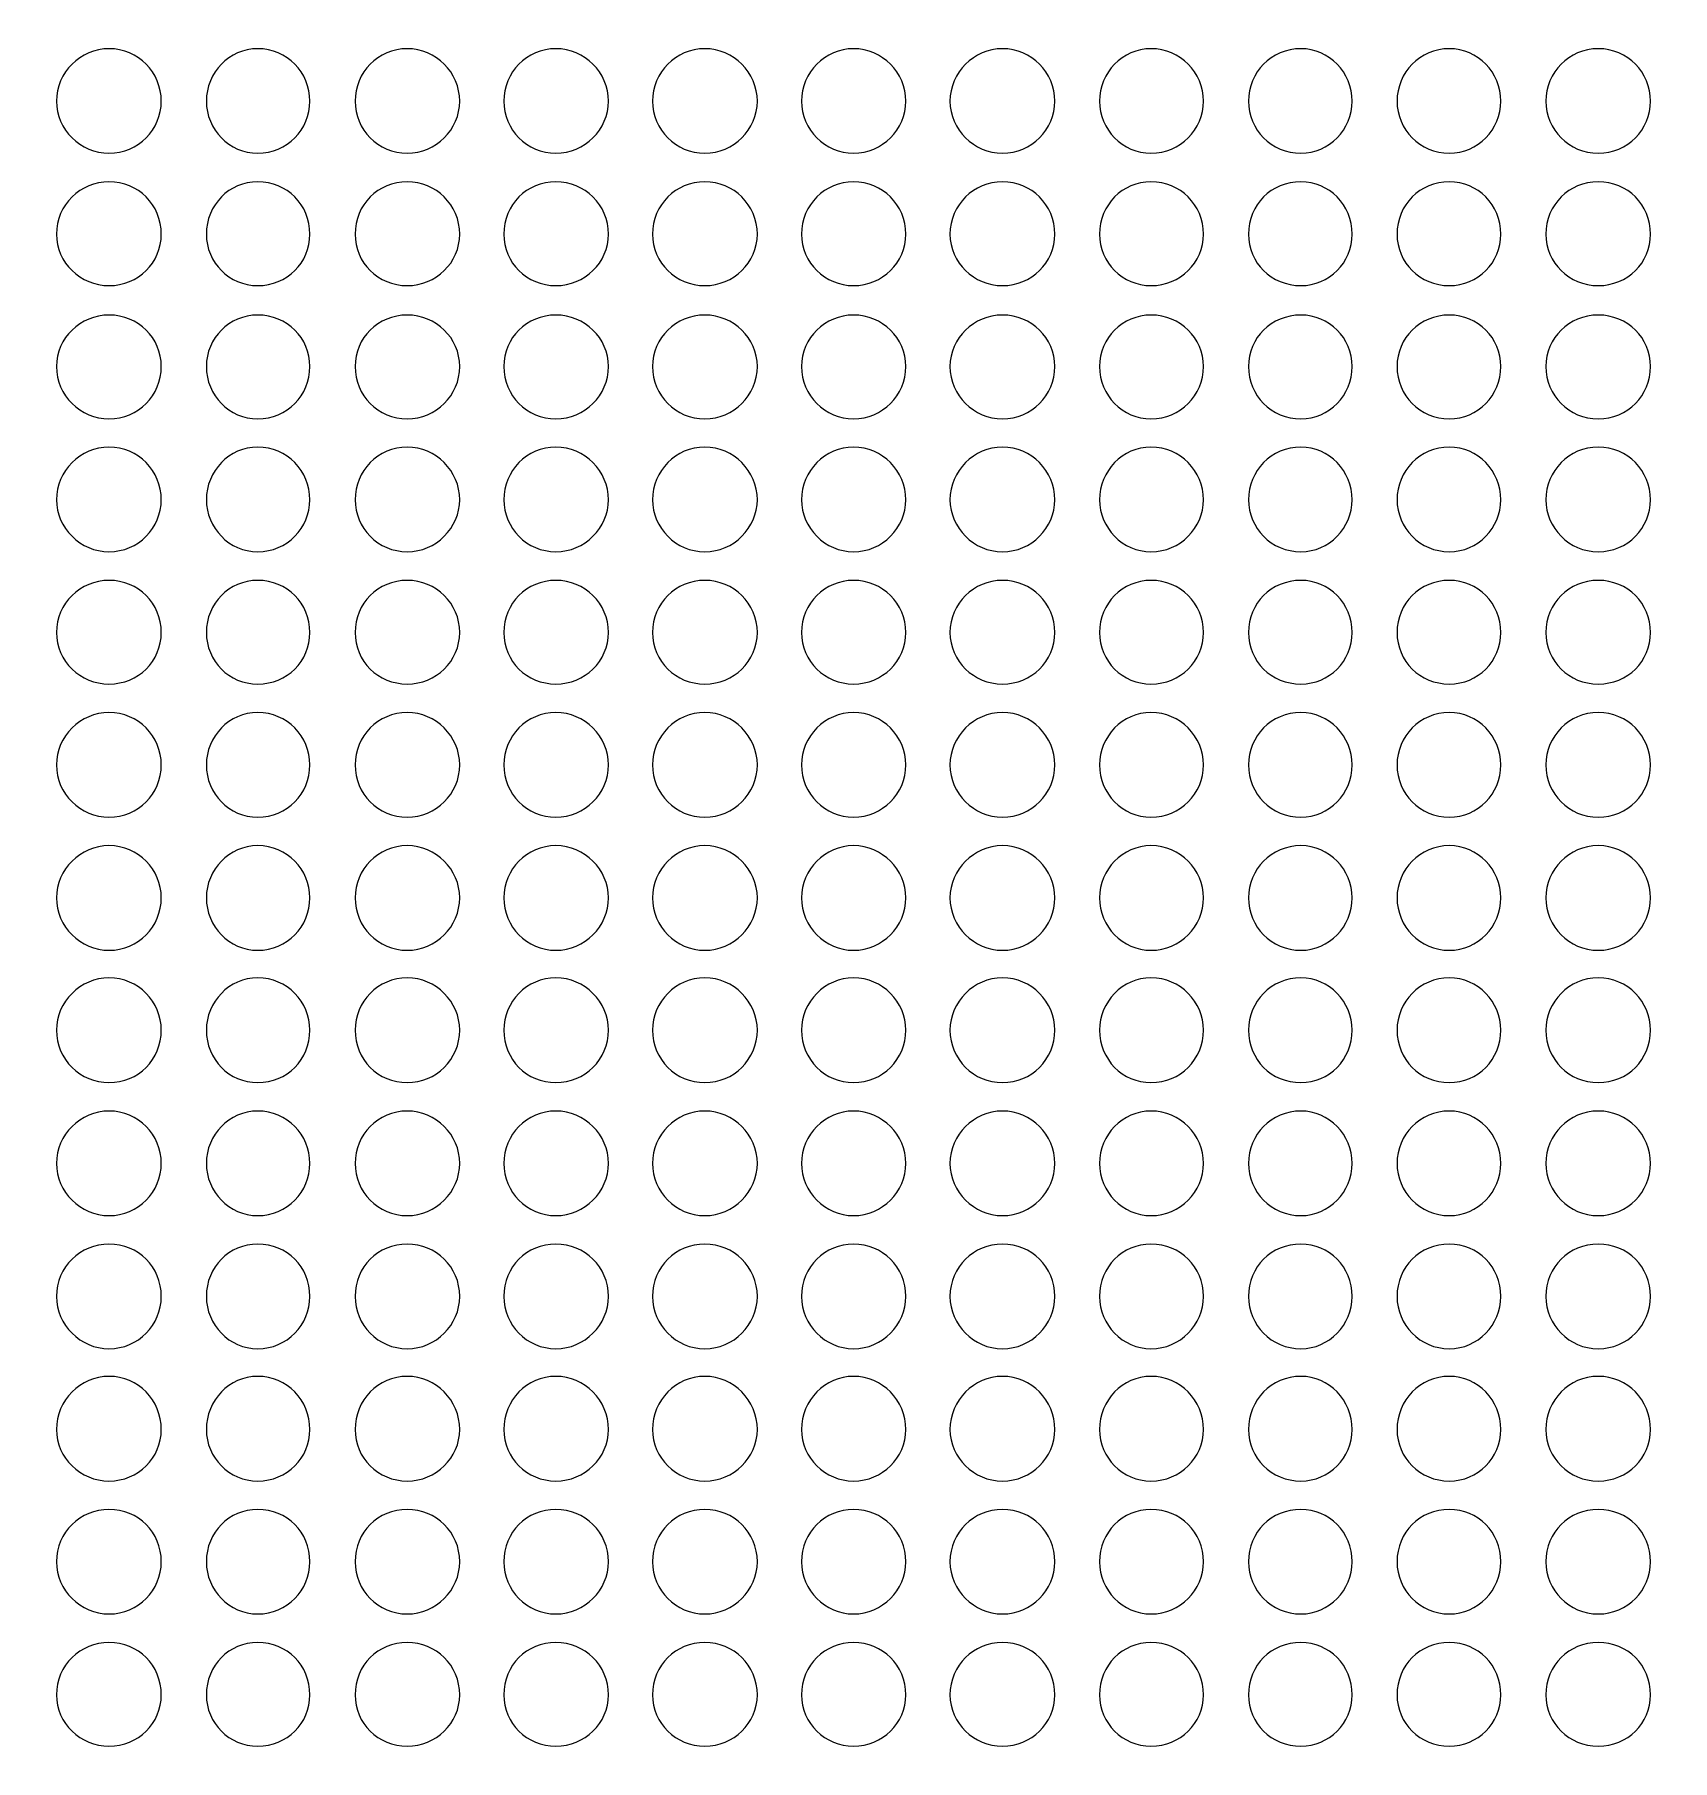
# Model space of a CAD drawing. Header units: inches. Extents: x 243 to 900, y -519 to -86.
# Drawn here: x 746.07 to 773.3, y -204.29 to -175.6 of the extents above; entities that cross this region are included whole.
import ezdxf

# ---------------------------------------------------------------- set-up
doc = ezdxf.new("R2010")
doc.units = ezdxf.units.IN
doc.header["$MEASUREMENT"] = 0
doc.layers.add('Layer 1', color=7, linetype='Continuous')

# ---------------------------------------------------------------- blocks, each defined once
blk = doc.blocks.new('block 3')
at = {"layer": 'Layer 1', "lineweight": 0}
blk.add_open_spline([(898.138, -484.267), (898.138, -494.991), (889.368, -503.763), (878.645, -503.763), (878.645, -503.763), (266.12, -503.763), (266.12, -503.763), (255.397, -503.763), (246.624, -494.991), (246.624, -484.267), (246.624, -484.267), (246.624, -108.507), (246.624, -108.507), (246.624, -97.783), (255.397, -89.011), (266.12, -89.011), (266.12, -89.011), (878.645, -89.011), (878.645, -89.011), (889.368, -89.011), (898.138, -97.783), (898.138, -108.507), (898.138, -108.507), (898.138, -484.267), (898.138, -484.267)], degree=3, knots=[0, 0, 0, 0, 1, 1, 1, 2, 2, 2, 3, 3, 3, 4, 4, 4, 5, 5, 5, 6, 6, 6, 7, 7, 7, 8, 8, 8, 8], dxfattribs=at)
blk = doc.blocks.new('block 2')
at = {"layer": 'Layer 1'}
blk.add_blockref('block 3', (0, 0), dxfattribs=at)
blk = doc.blocks.new('block 165')
at = {"layer": 'Layer 1', "lineweight": 0}
for points in [[(748.181, -176.706), (748.181, -177.178), (747.798, -177.573), (747.312, -177.573), (746.838, -177.573), (746.439, -177.178), (746.439, -176.706), (746.439, -176.232), (746.838, -175.835), (747.312, -175.835), (747.798, -175.835), (748.181, -176.232), (748.181, -176.706)], [(750.651, -176.706), (750.651, -177.178), (750.273, -177.573), (749.783, -177.573), (749.31, -177.573), (748.93, -177.178), (748.93, -176.706), (748.93, -176.232), (749.31, -175.835), (749.783, -175.835), (750.273, -175.835), (750.651, -176.232), (750.651, -176.706)], [(753.141, -176.706), (753.141, -177.178), (752.745, -177.573), (752.271, -177.573), (751.782, -177.573), (751.402, -177.178), (751.402, -176.706), (751.402, -176.232), (751.782, -175.835), (752.271, -175.835), (752.745, -175.835), (753.141, -176.232), (753.141, -176.706)], [(755.613, -176.706), (755.613, -177.178), (755.217, -177.573), (754.741, -177.573), (754.254, -177.573), (753.874, -177.178), (753.874, -176.706), (753.874, -176.232), (754.254, -175.835), (754.741, -175.835), (755.217, -175.835), (755.613, -176.232), (755.613, -176.706)], [(758.088, -176.706), (758.088, -177.178), (757.689, -177.573), (757.216, -177.573), (756.726, -177.573), (756.346, -177.178), (756.346, -176.706), (756.346, -176.232), (756.726, -175.835), (757.216, -175.835), (757.689, -175.835), (758.088, -176.232), (758.088, -176.706)], [(760.555, -176.706), (760.555, -177.178), (760.161, -177.573), (759.687, -177.573), (759.212, -177.573), (758.82, -177.178), (758.82, -176.706), (758.82, -176.232), (759.212, -175.835), (759.687, -175.835), (760.161, -175.835), (760.555, -176.232), (760.555, -176.706)], [(763.032, -176.706), (763.032, -177.178), (762.646, -177.573), (762.159, -177.573), (761.689, -177.573), (761.289, -177.178), (761.289, -176.706), (761.289, -176.232), (761.689, -175.835), (762.159, -175.835), (762.646, -175.835), (763.032, -176.232), (763.032, -176.706)], [(765.501, -176.706), (765.501, -177.178), (765.121, -177.573), (764.629, -177.573), (764.158, -177.573), (763.775, -177.178), (763.775, -176.706), (763.775, -176.232), (764.158, -175.835), (764.629, -175.835), (765.121, -175.835), (765.501, -176.232), (765.501, -176.706)], [(767.973, -176.706), (767.973, -177.178), (767.59, -177.573), (767.119, -177.573), (766.63, -177.573), (766.25, -177.178), (766.25, -176.706), (766.25, -176.232), (766.63, -175.835), (767.119, -175.835), (767.59, -175.835), (767.973, -176.232), (767.973, -176.706)], [(770.443, -176.706), (770.443, -177.178), (770.062, -177.573), (769.589, -177.573), (769.1, -177.573), (768.719, -177.178), (768.719, -176.706), (768.719, -176.232), (769.1, -175.835), (769.589, -175.835), (770.062, -175.835), (770.443, -176.232), (770.443, -176.706)], [(772.93, -176.706), (772.93, -177.178), (772.552, -177.573), (772.063, -177.573), (771.574, -177.573), (771.193, -177.178), (771.193, -176.706), (771.193, -176.232), (771.574, -175.835), (772.063, -175.835), (772.552, -175.835), (772.93, -176.232), (772.93, -176.706)]]:
    blk.add_open_spline(points, degree=3, knots=[0, 0, 0, 0, 1, 1, 1, 2, 2, 2, 3, 3, 3, 4, 4, 4, 4], dxfattribs=at)
blk = doc.blocks.new('block 166')
at = {"layer": 'Layer 1', "lineweight": 0}
for points in [[(748.181, -178.917), (748.181, -179.393), (747.798, -179.773), (747.312, -179.773), (746.838, -179.773), (746.439, -179.393), (746.439, -178.917), (746.439, -178.429), (746.838, -178.048), (747.312, -178.048), (747.798, -178.048), (748.181, -178.429), (748.181, -178.917)], [(750.651, -178.917), (750.651, -179.393), (750.273, -179.773), (749.783, -179.773), (749.31, -179.773), (748.93, -179.393), (748.93, -178.917), (748.93, -178.429), (749.31, -178.048), (749.783, -178.048), (750.273, -178.048), (750.651, -178.429), (750.651, -178.917)], [(753.141, -178.917), (753.141, -179.393), (752.745, -179.773), (752.271, -179.773), (751.782, -179.773), (751.402, -179.393), (751.402, -178.917), (751.402, -178.429), (751.782, -178.048), (752.271, -178.048), (752.745, -178.048), (753.141, -178.429), (753.141, -178.917)], [(755.613, -178.917), (755.613, -179.393), (755.217, -179.773), (754.741, -179.773), (754.254, -179.773), (753.874, -179.393), (753.874, -178.917), (753.874, -178.429), (754.254, -178.048), (754.741, -178.048), (755.217, -178.048), (755.613, -178.429), (755.613, -178.917)], [(758.088, -178.917), (758.088, -179.393), (757.689, -179.773), (757.216, -179.773), (756.726, -179.773), (756.346, -179.393), (756.346, -178.917), (756.346, -178.429), (756.726, -178.048), (757.216, -178.048), (757.689, -178.048), (758.088, -178.429), (758.088, -178.917)], [(760.555, -178.917), (760.555, -179.393), (760.161, -179.773), (759.687, -179.773), (759.212, -179.773), (758.82, -179.393), (758.82, -178.917), (758.82, -178.429), (759.212, -178.048), (759.687, -178.048), (760.161, -178.048), (760.555, -178.429), (760.555, -178.917)], [(763.032, -178.917), (763.032, -179.393), (762.646, -179.773), (762.159, -179.773), (761.689, -179.773), (761.289, -179.393), (761.289, -178.917), (761.289, -178.429), (761.689, -178.048), (762.159, -178.048), (762.646, -178.048), (763.032, -178.429), (763.032, -178.917)], [(765.501, -178.917), (765.501, -179.393), (765.121, -179.773), (764.629, -179.773), (764.158, -179.773), (763.775, -179.393), (763.775, -178.917), (763.775, -178.429), (764.158, -178.048), (764.629, -178.048), (765.121, -178.048), (765.501, -178.429), (765.501, -178.917)], [(767.973, -178.917), (767.973, -179.393), (767.59, -179.773), (767.119, -179.773), (766.63, -179.773), (766.25, -179.393), (766.25, -178.917), (766.25, -178.429), (766.63, -178.048), (767.119, -178.048), (767.59, -178.048), (767.973, -178.429), (767.973, -178.917)], [(770.443, -178.917), (770.443, -179.393), (770.062, -179.773), (769.589, -179.773), (769.1, -179.773), (768.719, -179.393), (768.719, -178.917), (768.719, -178.429), (769.1, -178.048), (769.589, -178.048), (770.062, -178.048), (770.443, -178.429), (770.443, -178.917)], [(772.93, -178.917), (772.93, -179.393), (772.552, -179.773), (772.063, -179.773), (771.574, -179.773), (771.193, -179.393), (771.193, -178.917), (771.193, -178.429), (771.574, -178.048), (772.063, -178.048), (772.552, -178.048), (772.93, -178.429), (772.93, -178.917)]]:
    blk.add_open_spline(points, degree=3, knots=[0, 0, 0, 0, 1, 1, 1, 2, 2, 2, 3, 3, 3, 4, 4, 4, 4], dxfattribs=at)
blk = doc.blocks.new('block 167')
at = {"layer": 'Layer 1', "lineweight": 0}
for points in [[(748.181, -181.115), (748.181, -181.604), (747.798, -181.985), (747.312, -181.985), (746.838, -181.985), (746.439, -181.604), (746.439, -181.115), (746.439, -180.643), (746.838, -180.262), (747.312, -180.262), (747.798, -180.262), (748.181, -180.643), (748.181, -181.115)], [(750.651, -181.115), (750.651, -181.604), (750.273, -181.985), (749.783, -181.985), (749.31, -181.985), (748.93, -181.604), (748.93, -181.115), (748.93, -180.643), (749.31, -180.262), (749.783, -180.262), (750.273, -180.262), (750.651, -180.643), (750.651, -181.115)], [(753.141, -181.115), (753.141, -181.604), (752.745, -181.985), (752.271, -181.985), (751.782, -181.985), (751.402, -181.604), (751.402, -181.115), (751.402, -180.643), (751.782, -180.262), (752.271, -180.262), (752.745, -180.262), (753.141, -180.643), (753.141, -181.115)], [(755.613, -181.115), (755.613, -181.604), (755.217, -181.985), (754.741, -181.985), (754.254, -181.985), (753.874, -181.604), (753.874, -181.115), (753.874, -180.643), (754.254, -180.262), (754.741, -180.262), (755.217, -180.262), (755.613, -180.643), (755.613, -181.115)], [(758.088, -181.115), (758.088, -181.604), (757.689, -181.985), (757.216, -181.985), (756.726, -181.985), (756.346, -181.604), (756.346, -181.115), (756.346, -180.643), (756.726, -180.262), (757.216, -180.262), (757.689, -180.262), (758.088, -180.643), (758.088, -181.115)], [(760.555, -181.115), (760.555, -181.604), (760.161, -181.985), (759.687, -181.985), (759.212, -181.985), (758.82, -181.604), (758.82, -181.115), (758.82, -180.643), (759.212, -180.262), (759.687, -180.262), (760.161, -180.262), (760.555, -180.643), (760.555, -181.115)], [(763.032, -181.115), (763.032, -181.604), (762.646, -181.985), (762.159, -181.985), (761.689, -181.985), (761.289, -181.604), (761.289, -181.115), (761.289, -180.643), (761.689, -180.262), (762.159, -180.262), (762.646, -180.262), (763.032, -180.643), (763.032, -181.115)], [(765.501, -181.115), (765.501, -181.604), (765.121, -181.985), (764.629, -181.985), (764.158, -181.985), (763.775, -181.604), (763.775, -181.115), (763.775, -180.643), (764.158, -180.262), (764.629, -180.262), (765.121, -180.262), (765.501, -180.643), (765.501, -181.115)], [(767.973, -181.115), (767.973, -181.604), (767.59, -181.985), (767.119, -181.985), (766.63, -181.985), (766.25, -181.604), (766.25, -181.115), (766.25, -180.643), (766.63, -180.262), (767.119, -180.262), (767.59, -180.262), (767.973, -180.643), (767.973, -181.115)], [(770.443, -181.115), (770.443, -181.604), (770.062, -181.985), (769.589, -181.985), (769.1, -181.985), (768.719, -181.604), (768.719, -181.115), (768.719, -180.643), (769.1, -180.262), (769.589, -180.262), (770.062, -180.262), (770.443, -180.643), (770.443, -181.115)], [(772.93, -181.115), (772.93, -181.604), (772.552, -181.985), (772.063, -181.985), (771.574, -181.985), (771.193, -181.604), (771.193, -181.115), (771.193, -180.643), (771.574, -180.262), (772.063, -180.262), (772.552, -180.262), (772.93, -180.643), (772.93, -181.115)]]:
    blk.add_open_spline(points, degree=3, knots=[0, 0, 0, 0, 1, 1, 1, 2, 2, 2, 3, 3, 3, 4, 4, 4, 4], dxfattribs=at)
blk = doc.blocks.new('block 168')
at = {"layer": 'Layer 1', "lineweight": 0}
for points in [[(748.181, -183.331), (748.181, -183.8), (747.798, -184.196), (747.312, -184.196), (746.838, -184.196), (746.439, -183.8), (746.439, -183.331), (746.439, -182.855), (746.838, -182.457), (747.312, -182.457), (747.798, -182.457), (748.181, -182.855), (748.181, -183.331)], [(750.651, -183.331), (750.651, -183.8), (750.273, -184.196), (749.783, -184.196), (749.31, -184.196), (748.93, -183.8), (748.93, -183.331), (748.93, -182.855), (749.31, -182.457), (749.783, -182.457), (750.273, -182.457), (750.651, -182.855), (750.651, -183.331)], [(753.141, -183.331), (753.141, -183.8), (752.745, -184.196), (752.271, -184.196), (751.782, -184.196), (751.402, -183.8), (751.402, -183.331), (751.402, -182.855), (751.782, -182.457), (752.271, -182.457), (752.745, -182.457), (753.141, -182.855), (753.141, -183.331)], [(755.613, -183.331), (755.613, -183.8), (755.217, -184.196), (754.741, -184.196), (754.254, -184.196), (753.874, -183.8), (753.874, -183.331), (753.874, -182.855), (754.254, -182.457), (754.741, -182.457), (755.217, -182.457), (755.613, -182.855), (755.613, -183.331)], [(758.088, -183.331), (758.088, -183.8), (757.689, -184.196), (757.216, -184.196), (756.726, -184.196), (756.346, -183.8), (756.346, -183.331), (756.346, -182.855), (756.726, -182.457), (757.216, -182.457), (757.689, -182.457), (758.088, -182.855), (758.088, -183.331)], [(760.555, -183.331), (760.555, -183.8), (760.161, -184.196), (759.687, -184.196), (759.212, -184.196), (758.82, -183.8), (758.82, -183.331), (758.82, -182.855), (759.212, -182.457), (759.687, -182.457), (760.161, -182.457), (760.555, -182.855), (760.555, -183.331)], [(763.032, -183.331), (763.032, -183.8), (762.646, -184.196), (762.159, -184.196), (761.689, -184.196), (761.289, -183.8), (761.289, -183.331), (761.289, -182.855), (761.689, -182.457), (762.159, -182.457), (762.646, -182.457), (763.032, -182.855), (763.032, -183.331)], [(765.501, -183.331), (765.501, -183.8), (765.121, -184.196), (764.629, -184.196), (764.158, -184.196), (763.775, -183.8), (763.775, -183.331), (763.775, -182.855), (764.158, -182.457), (764.629, -182.457), (765.121, -182.457), (765.501, -182.855), (765.501, -183.331)], [(767.973, -183.331), (767.973, -183.8), (767.59, -184.196), (767.119, -184.196), (766.63, -184.196), (766.25, -183.8), (766.25, -183.331), (766.25, -182.855), (766.63, -182.457), (767.119, -182.457), (767.59, -182.457), (767.973, -182.855), (767.973, -183.331)], [(770.443, -183.331), (770.443, -183.8), (770.062, -184.196), (769.589, -184.196), (769.1, -184.196), (768.719, -183.8), (768.719, -183.331), (768.719, -182.855), (769.1, -182.457), (769.589, -182.457), (770.062, -182.457), (770.443, -182.855), (770.443, -183.331)], [(772.93, -183.331), (772.93, -183.8), (772.552, -184.196), (772.063, -184.196), (771.574, -184.196), (771.193, -183.8), (771.193, -183.331), (771.193, -182.855), (771.574, -182.457), (772.063, -182.457), (772.552, -182.457), (772.93, -182.855), (772.93, -183.331)]]:
    blk.add_open_spline(points, degree=3, knots=[0, 0, 0, 0, 1, 1, 1, 2, 2, 2, 3, 3, 3, 4, 4, 4, 4], dxfattribs=at)
blk = doc.blocks.new('block 169')
at = {"layer": 'Layer 1', "lineweight": 0}
for points in [[(748.181, -185.539), (748.181, -186.015), (747.798, -186.395), (747.312, -186.395), (746.838, -186.395), (746.439, -186.015), (746.439, -185.539), (746.439, -185.053), (746.838, -184.672), (747.312, -184.672), (747.798, -184.672), (748.181, -185.053), (748.181, -185.539)], [(750.651, -185.539), (750.651, -186.015), (750.273, -186.395), (749.783, -186.395), (749.31, -186.395), (748.93, -186.015), (748.93, -185.539), (748.93, -185.053), (749.31, -184.672), (749.783, -184.672), (750.273, -184.672), (750.651, -185.053), (750.651, -185.539)], [(753.141, -185.539), (753.141, -186.015), (752.745, -186.395), (752.271, -186.395), (751.782, -186.395), (751.402, -186.015), (751.402, -185.539), (751.402, -185.053), (751.782, -184.672), (752.271, -184.672), (752.745, -184.672), (753.141, -185.053), (753.141, -185.539)], [(755.613, -185.539), (755.613, -186.015), (755.217, -186.395), (754.741, -186.395), (754.254, -186.395), (753.874, -186.015), (753.874, -185.539), (753.874, -185.053), (754.254, -184.672), (754.741, -184.672), (755.217, -184.672), (755.613, -185.053), (755.613, -185.539)], [(758.088, -185.539), (758.088, -186.015), (757.689, -186.395), (757.216, -186.395), (756.726, -186.395), (756.346, -186.015), (756.346, -185.539), (756.346, -185.053), (756.726, -184.672), (757.216, -184.672), (757.689, -184.672), (758.088, -185.053), (758.088, -185.539)], [(760.555, -185.539), (760.555, -186.015), (760.161, -186.395), (759.687, -186.395), (759.212, -186.395), (758.82, -186.015), (758.82, -185.539), (758.82, -185.053), (759.212, -184.672), (759.687, -184.672), (760.161, -184.672), (760.555, -185.053), (760.555, -185.539)], [(763.032, -185.539), (763.032, -186.015), (762.646, -186.395), (762.159, -186.395), (761.689, -186.395), (761.289, -186.015), (761.289, -185.539), (761.289, -185.053), (761.689, -184.672), (762.159, -184.672), (762.646, -184.672), (763.032, -185.053), (763.032, -185.539)], [(765.501, -185.539), (765.501, -186.015), (765.121, -186.395), (764.629, -186.395), (764.158, -186.395), (763.775, -186.015), (763.775, -185.539), (763.775, -185.053), (764.158, -184.672), (764.629, -184.672), (765.121, -184.672), (765.501, -185.053), (765.501, -185.539)], [(767.973, -185.539), (767.973, -186.015), (767.59, -186.395), (767.119, -186.395), (766.63, -186.395), (766.25, -186.015), (766.25, -185.539), (766.25, -185.053), (766.63, -184.672), (767.119, -184.672), (767.59, -184.672), (767.973, -185.053), (767.973, -185.539)], [(770.443, -185.539), (770.443, -186.015), (770.062, -186.395), (769.589, -186.395), (769.1, -186.395), (768.719, -186.015), (768.719, -185.539), (768.719, -185.053), (769.1, -184.672), (769.589, -184.672), (770.062, -184.672), (770.443, -185.053), (770.443, -185.539)], [(772.93, -185.539), (772.93, -186.015), (772.552, -186.395), (772.063, -186.395), (771.574, -186.395), (771.193, -186.015), (771.193, -185.539), (771.193, -185.053), (771.574, -184.672), (772.063, -184.672), (772.552, -184.672), (772.93, -185.053), (772.93, -185.539)]]:
    blk.add_open_spline(points, degree=3, knots=[0, 0, 0, 0, 1, 1, 1, 2, 2, 2, 3, 3, 3, 4, 4, 4, 4], dxfattribs=at)
blk = doc.blocks.new('block 170')
at = {"layer": 'Layer 1', "lineweight": 0}
for points in [[(748.181, -187.738), (748.181, -188.227), (747.798, -188.606), (747.312, -188.606), (746.838, -188.606), (746.439, -188.227), (746.439, -187.738), (746.439, -187.265), (746.838, -186.868), (747.312, -186.868), (747.798, -186.868), (748.181, -187.265), (748.181, -187.738)], [(750.651, -187.738), (750.651, -188.227), (750.273, -188.606), (749.783, -188.606), (749.31, -188.606), (748.93, -188.227), (748.93, -187.738), (748.93, -187.265), (749.31, -186.868), (749.783, -186.868), (750.273, -186.868), (750.651, -187.265), (750.651, -187.738)], [(753.141, -187.738), (753.141, -188.227), (752.745, -188.606), (752.271, -188.606), (751.782, -188.606), (751.402, -188.227), (751.402, -187.738), (751.402, -187.265), (751.782, -186.868), (752.271, -186.868), (752.745, -186.868), (753.141, -187.265), (753.141, -187.738)], [(755.613, -187.738), (755.613, -188.227), (755.217, -188.606), (754.741, -188.606), (754.254, -188.606), (753.874, -188.227), (753.874, -187.738), (753.874, -187.265), (754.254, -186.868), (754.741, -186.868), (755.217, -186.868), (755.613, -187.265), (755.613, -187.738)], [(758.088, -187.738), (758.088, -188.227), (757.689, -188.606), (757.216, -188.606), (756.726, -188.606), (756.346, -188.227), (756.346, -187.738), (756.346, -187.265), (756.726, -186.868), (757.216, -186.868), (757.689, -186.868), (758.088, -187.265), (758.088, -187.738)], [(760.555, -187.738), (760.555, -188.227), (760.161, -188.606), (759.687, -188.606), (759.212, -188.606), (758.82, -188.227), (758.82, -187.738), (758.82, -187.265), (759.212, -186.868), (759.687, -186.868), (760.161, -186.868), (760.555, -187.265), (760.555, -187.738)], [(763.032, -187.738), (763.032, -188.227), (762.646, -188.606), (762.159, -188.606), (761.689, -188.606), (761.289, -188.227), (761.289, -187.738), (761.289, -187.265), (761.689, -186.868), (762.159, -186.868), (762.646, -186.868), (763.032, -187.265), (763.032, -187.738)], [(765.501, -187.738), (765.501, -188.227), (765.121, -188.606), (764.629, -188.606), (764.158, -188.606), (763.775, -188.227), (763.775, -187.738), (763.775, -187.265), (764.158, -186.868), (764.629, -186.868), (765.121, -186.868), (765.501, -187.265), (765.501, -187.738)], [(767.973, -187.738), (767.973, -188.227), (767.59, -188.606), (767.119, -188.606), (766.63, -188.606), (766.25, -188.227), (766.25, -187.738), (766.25, -187.265), (766.63, -186.868), (767.119, -186.868), (767.59, -186.868), (767.973, -187.265), (767.973, -187.738)], [(770.443, -187.738), (770.443, -188.227), (770.062, -188.606), (769.589, -188.606), (769.1, -188.606), (768.719, -188.227), (768.719, -187.738), (768.719, -187.265), (769.1, -186.868), (769.589, -186.868), (770.062, -186.868), (770.443, -187.265), (770.443, -187.738)], [(772.93, -187.738), (772.93, -188.227), (772.552, -188.606), (772.063, -188.606), (771.574, -188.606), (771.193, -188.227), (771.193, -187.738), (771.193, -187.265), (771.574, -186.868), (772.063, -186.868), (772.552, -186.868), (772.93, -187.265), (772.93, -187.738)]]:
    blk.add_open_spline(points, degree=3, knots=[0, 0, 0, 0, 1, 1, 1, 2, 2, 2, 3, 3, 3, 4, 4, 4, 4], dxfattribs=at)
blk = doc.blocks.new('block 171')
at = {"layer": 'Layer 1', "lineweight": 0}
for points in [[(748.181, -189.949), (748.181, -190.424), (747.798, -190.821), (747.312, -190.821), (746.838, -190.821), (746.439, -190.424), (746.439, -189.949), (746.439, -189.477), (746.838, -189.081), (747.312, -189.081), (747.798, -189.081), (748.181, -189.477), (748.181, -189.949)], [(750.651, -189.949), (750.651, -190.424), (750.273, -190.821), (749.783, -190.821), (749.31, -190.821), (748.93, -190.424), (748.93, -189.949), (748.93, -189.477), (749.31, -189.081), (749.783, -189.081), (750.273, -189.081), (750.651, -189.477), (750.651, -189.949)], [(753.141, -189.949), (753.141, -190.424), (752.745, -190.821), (752.271, -190.821), (751.782, -190.821), (751.402, -190.424), (751.402, -189.949), (751.402, -189.477), (751.782, -189.081), (752.271, -189.081), (752.745, -189.081), (753.141, -189.477), (753.141, -189.949)], [(755.613, -189.949), (755.613, -190.424), (755.217, -190.821), (754.741, -190.821), (754.254, -190.821), (753.874, -190.424), (753.874, -189.949), (753.874, -189.477), (754.254, -189.081), (754.741, -189.081), (755.217, -189.081), (755.613, -189.477), (755.613, -189.949)], [(758.088, -189.949), (758.088, -190.424), (757.689, -190.821), (757.216, -190.821), (756.726, -190.821), (756.346, -190.424), (756.346, -189.949), (756.346, -189.477), (756.726, -189.081), (757.216, -189.081), (757.689, -189.081), (758.088, -189.477), (758.088, -189.949)], [(760.555, -189.949), (760.555, -190.424), (760.161, -190.821), (759.687, -190.821), (759.212, -190.821), (758.82, -190.424), (758.82, -189.949), (758.82, -189.477), (759.212, -189.081), (759.687, -189.081), (760.161, -189.081), (760.555, -189.477), (760.555, -189.949)], [(763.032, -189.949), (763.032, -190.424), (762.646, -190.821), (762.159, -190.821), (761.689, -190.821), (761.289, -190.424), (761.289, -189.949), (761.289, -189.477), (761.689, -189.081), (762.159, -189.081), (762.646, -189.081), (763.032, -189.477), (763.032, -189.949)], [(765.501, -189.949), (765.501, -190.424), (765.121, -190.821), (764.629, -190.821), (764.158, -190.821), (763.775, -190.424), (763.775, -189.949), (763.775, -189.477), (764.158, -189.081), (764.629, -189.081), (765.121, -189.081), (765.501, -189.477), (765.501, -189.949)], [(767.973, -189.949), (767.973, -190.424), (767.59, -190.821), (767.119, -190.821), (766.63, -190.821), (766.25, -190.424), (766.25, -189.949), (766.25, -189.477), (766.63, -189.081), (767.119, -189.081), (767.59, -189.081), (767.973, -189.477), (767.973, -189.949)], [(770.443, -189.949), (770.443, -190.424), (770.062, -190.821), (769.589, -190.821), (769.1, -190.821), (768.719, -190.424), (768.719, -189.949), (768.719, -189.477), (769.1, -189.081), (769.589, -189.081), (770.062, -189.081), (770.443, -189.477), (770.443, -189.949)], [(772.93, -189.949), (772.93, -190.424), (772.552, -190.821), (772.063, -190.821), (771.574, -190.821), (771.193, -190.424), (771.193, -189.949), (771.193, -189.477), (771.574, -189.081), (772.063, -189.081), (772.552, -189.081), (772.93, -189.477), (772.93, -189.949)]]:
    blk.add_open_spline(points, degree=3, knots=[0, 0, 0, 0, 1, 1, 1, 2, 2, 2, 3, 3, 3, 4, 4, 4, 4], dxfattribs=at)
blk = doc.blocks.new('block 172')
at = {"layer": 'Layer 1', "lineweight": 0}
for points in [[(748.181, -192.146), (748.181, -192.638), (747.798, -193.019), (747.312, -193.019), (746.838, -193.019), (746.439, -192.638), (746.439, -192.146), (746.439, -191.676), (746.838, -191.279), (747.312, -191.279), (747.798, -191.279), (748.181, -191.676), (748.181, -192.146)], [(750.651, -192.146), (750.651, -192.638), (750.273, -193.019), (749.783, -193.019), (749.31, -193.019), (748.93, -192.638), (748.93, -192.146), (748.93, -191.676), (749.31, -191.279), (749.783, -191.279), (750.273, -191.279), (750.651, -191.676), (750.651, -192.146)], [(753.141, -192.146), (753.141, -192.638), (752.745, -193.019), (752.271, -193.019), (751.782, -193.019), (751.402, -192.638), (751.402, -192.146), (751.402, -191.676), (751.782, -191.279), (752.271, -191.279), (752.745, -191.279), (753.141, -191.676), (753.141, -192.146)], [(755.613, -192.146), (755.613, -192.638), (755.217, -193.019), (754.741, -193.019), (754.254, -193.019), (753.874, -192.638), (753.874, -192.146), (753.874, -191.676), (754.254, -191.279), (754.741, -191.279), (755.217, -191.279), (755.613, -191.676), (755.613, -192.146)], [(758.088, -192.146), (758.088, -192.638), (757.689, -193.019), (757.216, -193.019), (756.726, -193.019), (756.346, -192.638), (756.346, -192.146), (756.346, -191.676), (756.726, -191.279), (757.216, -191.279), (757.689, -191.279), (758.088, -191.676), (758.088, -192.146)], [(760.555, -192.146), (760.555, -192.638), (760.161, -193.019), (759.687, -193.019), (759.212, -193.019), (758.82, -192.638), (758.82, -192.146), (758.82, -191.676), (759.212, -191.279), (759.687, -191.279), (760.161, -191.279), (760.555, -191.676), (760.555, -192.146)], [(763.032, -192.146), (763.032, -192.638), (762.646, -193.019), (762.159, -193.019), (761.689, -193.019), (761.289, -192.638), (761.289, -192.146), (761.289, -191.676), (761.689, -191.279), (762.159, -191.279), (762.646, -191.279), (763.032, -191.676), (763.032, -192.146)], [(765.501, -192.146), (765.501, -192.638), (765.121, -193.019), (764.629, -193.019), (764.158, -193.019), (763.775, -192.638), (763.775, -192.146), (763.775, -191.676), (764.158, -191.279), (764.629, -191.279), (765.121, -191.279), (765.501, -191.676), (765.501, -192.146)], [(767.973, -192.146), (767.973, -192.638), (767.59, -193.019), (767.119, -193.019), (766.63, -193.019), (766.25, -192.638), (766.25, -192.146), (766.25, -191.676), (766.63, -191.279), (767.119, -191.279), (767.59, -191.279), (767.973, -191.676), (767.973, -192.146)], [(770.443, -192.146), (770.443, -192.638), (770.062, -193.019), (769.589, -193.019), (769.1, -193.019), (768.719, -192.638), (768.719, -192.146), (768.719, -191.676), (769.1, -191.279), (769.589, -191.279), (770.062, -191.279), (770.443, -191.676), (770.443, -192.146)], [(772.93, -192.146), (772.93, -192.638), (772.552, -193.019), (772.063, -193.019), (771.574, -193.019), (771.193, -192.638), (771.193, -192.146), (771.193, -191.676), (771.574, -191.279), (772.063, -191.279), (772.552, -191.279), (772.93, -191.676), (772.93, -192.146)]]:
    blk.add_open_spline(points, degree=3, knots=[0, 0, 0, 0, 1, 1, 1, 2, 2, 2, 3, 3, 3, 4, 4, 4, 4], dxfattribs=at)
blk = doc.blocks.new('block 173')
at = {"layer": 'Layer 1', "lineweight": 0}
for points in [[(748.181, -194.362), (748.181, -194.834), (747.798, -195.231), (747.312, -195.231), (746.838, -195.231), (746.439, -194.834), (746.439, -194.362), (746.439, -193.887), (746.838, -193.492), (747.312, -193.492), (747.798, -193.492), (748.181, -193.887), (748.181, -194.362)], [(750.651, -194.362), (750.651, -194.834), (750.273, -195.231), (749.783, -195.231), (749.31, -195.231), (748.93, -194.834), (748.93, -194.362), (748.93, -193.887), (749.31, -193.492), (749.783, -193.492), (750.273, -193.492), (750.651, -193.887), (750.651, -194.362)], [(753.141, -194.362), (753.141, -194.834), (752.745, -195.231), (752.271, -195.231), (751.782, -195.231), (751.402, -194.834), (751.402, -194.362), (751.402, -193.887), (751.782, -193.492), (752.271, -193.492), (752.745, -193.492), (753.141, -193.887), (753.141, -194.362)], [(755.613, -194.362), (755.613, -194.834), (755.217, -195.231), (754.741, -195.231), (754.254, -195.231), (753.874, -194.834), (753.874, -194.362), (753.874, -193.887), (754.254, -193.492), (754.741, -193.492), (755.217, -193.492), (755.613, -193.887), (755.613, -194.362)], [(758.088, -194.362), (758.088, -194.834), (757.689, -195.231), (757.216, -195.231), (756.726, -195.231), (756.346, -194.834), (756.346, -194.362), (756.346, -193.887), (756.726, -193.492), (757.216, -193.492), (757.689, -193.492), (758.088, -193.887), (758.088, -194.362)], [(760.555, -194.362), (760.555, -194.834), (760.161, -195.231), (759.687, -195.231), (759.212, -195.231), (758.82, -194.834), (758.82, -194.362), (758.82, -193.887), (759.212, -193.492), (759.687, -193.492), (760.161, -193.492), (760.555, -193.887), (760.555, -194.362)], [(763.032, -194.362), (763.032, -194.834), (762.646, -195.231), (762.159, -195.231), (761.689, -195.231), (761.289, -194.834), (761.289, -194.362), (761.289, -193.887), (761.689, -193.492), (762.159, -193.492), (762.646, -193.492), (763.032, -193.887), (763.032, -194.362)], [(765.501, -194.362), (765.501, -194.834), (765.121, -195.231), (764.629, -195.231), (764.158, -195.231), (763.775, -194.834), (763.775, -194.362), (763.775, -193.887), (764.158, -193.492), (764.629, -193.492), (765.121, -193.492), (765.501, -193.887), (765.501, -194.362)], [(767.973, -194.362), (767.973, -194.834), (767.59, -195.231), (767.119, -195.231), (766.63, -195.231), (766.25, -194.834), (766.25, -194.362), (766.25, -193.887), (766.63, -193.492), (767.119, -193.492), (767.59, -193.492), (767.973, -193.887), (767.973, -194.362)], [(770.443, -194.362), (770.443, -194.834), (770.062, -195.231), (769.589, -195.231), (769.1, -195.231), (768.719, -194.834), (768.719, -194.362), (768.719, -193.887), (769.1, -193.492), (769.589, -193.492), (770.062, -193.492), (770.443, -193.887), (770.443, -194.362)], [(772.93, -194.362), (772.93, -194.834), (772.552, -195.231), (772.063, -195.231), (771.574, -195.231), (771.193, -194.834), (771.193, -194.362), (771.193, -193.887), (771.574, -193.492), (772.063, -193.492), (772.552, -193.492), (772.93, -193.887), (772.93, -194.362)]]:
    blk.add_open_spline(points, degree=3, knots=[0, 0, 0, 0, 1, 1, 1, 2, 2, 2, 3, 3, 3, 4, 4, 4, 4], dxfattribs=at)
blk = doc.blocks.new('block 174')
at = {"layer": 'Layer 1', "lineweight": 0}
for points in [[(748.181, -196.574), (748.181, -197.047), (747.798, -197.443), (747.312, -197.443), (746.838, -197.443), (746.439, -197.047), (746.439, -196.574), (746.439, -196.084), (746.838, -195.704), (747.312, -195.704), (747.798, -195.704), (748.181, -196.084), (748.181, -196.574)], [(750.651, -196.574), (750.651, -197.047), (750.273, -197.443), (749.783, -197.443), (749.31, -197.443), (748.93, -197.047), (748.93, -196.574), (748.93, -196.084), (749.31, -195.704), (749.783, -195.704), (750.273, -195.704), (750.651, -196.084), (750.651, -196.574)], [(753.141, -196.574), (753.141, -197.047), (752.745, -197.443), (752.271, -197.443), (751.782, -197.443), (751.402, -197.047), (751.402, -196.574), (751.402, -196.084), (751.782, -195.704), (752.271, -195.704), (752.745, -195.704), (753.141, -196.084), (753.141, -196.574)], [(755.613, -196.574), (755.613, -197.047), (755.217, -197.443), (754.741, -197.443), (754.254, -197.443), (753.874, -197.047), (753.874, -196.574), (753.874, -196.084), (754.254, -195.704), (754.741, -195.704), (755.217, -195.704), (755.613, -196.084), (755.613, -196.574)], [(758.088, -196.574), (758.088, -197.047), (757.689, -197.443), (757.216, -197.443), (756.726, -197.443), (756.346, -197.047), (756.346, -196.574), (756.346, -196.084), (756.726, -195.704), (757.216, -195.704), (757.689, -195.704), (758.088, -196.084), (758.088, -196.574)], [(760.555, -196.574), (760.555, -197.047), (760.161, -197.443), (759.687, -197.443), (759.212, -197.443), (758.82, -197.047), (758.82, -196.574), (758.82, -196.084), (759.212, -195.704), (759.687, -195.704), (760.161, -195.704), (760.555, -196.084), (760.555, -196.574)], [(763.032, -196.574), (763.032, -197.047), (762.646, -197.443), (762.159, -197.443), (761.689, -197.443), (761.289, -197.047), (761.289, -196.574), (761.289, -196.084), (761.689, -195.704), (762.159, -195.704), (762.646, -195.704), (763.032, -196.084), (763.032, -196.574)], [(765.501, -196.574), (765.501, -197.047), (765.121, -197.443), (764.629, -197.443), (764.158, -197.443), (763.775, -197.047), (763.775, -196.574), (763.775, -196.084), (764.158, -195.704), (764.629, -195.704), (765.121, -195.704), (765.501, -196.084), (765.501, -196.574)], [(767.973, -196.574), (767.973, -197.047), (767.59, -197.443), (767.119, -197.443), (766.63, -197.443), (766.25, -197.047), (766.25, -196.574), (766.25, -196.084), (766.63, -195.704), (767.119, -195.704), (767.59, -195.704), (767.973, -196.084), (767.973, -196.574)], [(770.443, -196.574), (770.443, -197.047), (770.062, -197.443), (769.589, -197.443), (769.1, -197.443), (768.719, -197.047), (768.719, -196.574), (768.719, -196.084), (769.1, -195.704), (769.589, -195.704), (770.062, -195.704), (770.443, -196.084), (770.443, -196.574)], [(772.93, -196.574), (772.93, -197.047), (772.552, -197.443), (772.063, -197.443), (771.574, -197.443), (771.193, -197.047), (771.193, -196.574), (771.193, -196.084), (771.574, -195.704), (772.063, -195.704), (772.552, -195.704), (772.93, -196.084), (772.93, -196.574)]]:
    blk.add_open_spline(points, degree=3, knots=[0, 0, 0, 0, 1, 1, 1, 2, 2, 2, 3, 3, 3, 4, 4, 4, 4], dxfattribs=at)
blk = doc.blocks.new('block 175')
at = {"layer": 'Layer 1', "lineweight": 0}
for points in [[(748.181, -198.785), (748.181, -199.258), (747.798, -199.642), (747.312, -199.642), (746.838, -199.642), (746.439, -199.258), (746.439, -198.785), (746.439, -198.299), (746.838, -197.902), (747.312, -197.902), (747.798, -197.902), (748.181, -198.299), (748.181, -198.785)], [(750.651, -198.785), (750.651, -199.258), (750.273, -199.642), (749.783, -199.642), (749.31, -199.642), (748.93, -199.258), (748.93, -198.785), (748.93, -198.299), (749.31, -197.902), (749.783, -197.902), (750.273, -197.902), (750.651, -198.299), (750.651, -198.785)], [(753.141, -198.785), (753.141, -199.258), (752.745, -199.642), (752.271, -199.642), (751.782, -199.642), (751.402, -199.258), (751.402, -198.785), (751.402, -198.299), (751.782, -197.902), (752.271, -197.902), (752.745, -197.902), (753.141, -198.299), (753.141, -198.785)], [(755.613, -198.785), (755.613, -199.258), (755.217, -199.642), (754.741, -199.642), (754.254, -199.642), (753.874, -199.258), (753.874, -198.785), (753.874, -198.299), (754.254, -197.902), (754.741, -197.902), (755.217, -197.902), (755.613, -198.299), (755.613, -198.785)], [(758.088, -198.785), (758.088, -199.258), (757.689, -199.642), (757.216, -199.642), (756.726, -199.642), (756.346, -199.258), (756.346, -198.785), (756.346, -198.299), (756.726, -197.902), (757.216, -197.902), (757.689, -197.902), (758.088, -198.299), (758.088, -198.785)], [(760.555, -198.785), (760.555, -199.258), (760.161, -199.642), (759.687, -199.642), (759.212, -199.642), (758.82, -199.258), (758.82, -198.785), (758.82, -198.299), (759.212, -197.902), (759.687, -197.902), (760.161, -197.902), (760.555, -198.299), (760.555, -198.785)], [(763.032, -198.785), (763.032, -199.258), (762.646, -199.642), (762.159, -199.642), (761.689, -199.642), (761.289, -199.258), (761.289, -198.785), (761.289, -198.299), (761.689, -197.902), (762.159, -197.902), (762.646, -197.902), (763.032, -198.299), (763.032, -198.785)], [(765.501, -198.785), (765.501, -199.258), (765.121, -199.642), (764.629, -199.642), (764.158, -199.642), (763.775, -199.258), (763.775, -198.785), (763.775, -198.299), (764.158, -197.902), (764.629, -197.902), (765.121, -197.902), (765.501, -198.299), (765.501, -198.785)], [(767.973, -198.785), (767.973, -199.258), (767.59, -199.642), (767.119, -199.642), (766.63, -199.642), (766.25, -199.258), (766.25, -198.785), (766.25, -198.299), (766.63, -197.902), (767.119, -197.902), (767.59, -197.902), (767.973, -198.299), (767.973, -198.785)], [(770.443, -198.785), (770.443, -199.258), (770.062, -199.642), (769.589, -199.642), (769.1, -199.642), (768.719, -199.258), (768.719, -198.785), (768.719, -198.299), (769.1, -197.902), (769.589, -197.902), (770.062, -197.902), (770.443, -198.299), (770.443, -198.785)], [(772.93, -198.785), (772.93, -199.258), (772.552, -199.642), (772.063, -199.642), (771.574, -199.642), (771.193, -199.258), (771.193, -198.785), (771.193, -198.299), (771.574, -197.902), (772.063, -197.902), (772.552, -197.902), (772.93, -198.299), (772.93, -198.785)]]:
    blk.add_open_spline(points, degree=3, knots=[0, 0, 0, 0, 1, 1, 1, 2, 2, 2, 3, 3, 3, 4, 4, 4, 4], dxfattribs=at)
blk = doc.blocks.new('block 176')
at = {"layer": 'Layer 1', "lineweight": 0}
for points in [[(748.181, -200.984), (748.181, -201.455), (747.798, -201.852), (747.312, -201.852), (746.838, -201.852), (746.439, -201.455), (746.439, -200.984), (746.439, -200.494), (746.838, -200.114), (747.312, -200.114), (747.798, -200.114), (748.181, -200.494), (748.181, -200.984)], [(750.651, -200.984), (750.651, -201.455), (750.273, -201.852), (749.783, -201.852), (749.31, -201.852), (748.93, -201.455), (748.93, -200.984), (748.93, -200.494), (749.31, -200.114), (749.783, -200.114), (750.273, -200.114), (750.651, -200.494), (750.651, -200.984)], [(753.141, -200.984), (753.141, -201.455), (752.745, -201.852), (752.271, -201.852), (751.782, -201.852), (751.402, -201.455), (751.402, -200.984), (751.402, -200.494), (751.782, -200.114), (752.271, -200.114), (752.745, -200.114), (753.141, -200.494), (753.141, -200.984)], [(755.613, -200.984), (755.613, -201.455), (755.217, -201.852), (754.741, -201.852), (754.254, -201.852), (753.874, -201.455), (753.874, -200.984), (753.874, -200.494), (754.254, -200.114), (754.741, -200.114), (755.217, -200.114), (755.613, -200.494), (755.613, -200.984)], [(758.088, -200.984), (758.088, -201.455), (757.689, -201.852), (757.216, -201.852), (756.726, -201.852), (756.346, -201.455), (756.346, -200.984), (756.346, -200.494), (756.726, -200.114), (757.216, -200.114), (757.689, -200.114), (758.088, -200.494), (758.088, -200.984)], [(760.555, -200.984), (760.555, -201.455), (760.161, -201.852), (759.687, -201.852), (759.212, -201.852), (758.82, -201.455), (758.82, -200.984), (758.82, -200.494), (759.212, -200.114), (759.687, -200.114), (760.161, -200.114), (760.555, -200.494), (760.555, -200.984)], [(763.032, -200.984), (763.032, -201.455), (762.646, -201.852), (762.159, -201.852), (761.689, -201.852), (761.289, -201.455), (761.289, -200.984), (761.289, -200.494), (761.689, -200.114), (762.159, -200.114), (762.646, -200.114), (763.032, -200.494), (763.032, -200.984)], [(765.501, -200.984), (765.501, -201.455), (765.121, -201.852), (764.629, -201.852), (764.158, -201.852), (763.775, -201.455), (763.775, -200.984), (763.775, -200.494), (764.158, -200.114), (764.629, -200.114), (765.121, -200.114), (765.501, -200.494), (765.501, -200.984)], [(767.973, -200.984), (767.973, -201.455), (767.59, -201.852), (767.119, -201.852), (766.63, -201.852), (766.25, -201.455), (766.25, -200.984), (766.25, -200.494), (766.63, -200.114), (767.119, -200.114), (767.59, -200.114), (767.973, -200.494), (767.973, -200.984)], [(770.443, -200.984), (770.443, -201.455), (770.062, -201.852), (769.589, -201.852), (769.1, -201.852), (768.719, -201.455), (768.719, -200.984), (768.719, -200.494), (769.1, -200.114), (769.589, -200.114), (770.062, -200.114), (770.443, -200.494), (770.443, -200.984)], [(772.93, -200.984), (772.93, -201.455), (772.552, -201.852), (772.063, -201.852), (771.574, -201.852), (771.193, -201.455), (771.193, -200.984), (771.193, -200.494), (771.574, -200.114), (772.063, -200.114), (772.552, -200.114), (772.93, -200.494), (772.93, -200.984)]]:
    blk.add_open_spline(points, degree=3, knots=[0, 0, 0, 0, 1, 1, 1, 2, 2, 2, 3, 3, 3, 4, 4, 4, 4], dxfattribs=at)
blk = doc.blocks.new('block 177')
at = {"layer": 'Layer 1', "lineweight": 0}
for points in [[(748.181, -203.195), (748.181, -203.669), (747.798, -204.049), (747.312, -204.049), (746.838, -204.049), (746.439, -203.669), (746.439, -203.195), (746.439, -202.706), (746.838, -202.327), (747.312, -202.327), (747.798, -202.327), (748.181, -202.706), (748.181, -203.195)], [(750.651, -203.195), (750.651, -203.669), (750.273, -204.049), (749.783, -204.049), (749.31, -204.049), (748.93, -203.669), (748.93, -203.195), (748.93, -202.706), (749.31, -202.327), (749.783, -202.327), (750.273, -202.327), (750.651, -202.706), (750.651, -203.195)], [(753.141, -203.195), (753.141, -203.669), (752.745, -204.049), (752.271, -204.049), (751.782, -204.049), (751.402, -203.669), (751.402, -203.195), (751.402, -202.706), (751.782, -202.327), (752.271, -202.327), (752.745, -202.327), (753.141, -202.706), (753.141, -203.195)], [(755.613, -203.195), (755.613, -203.669), (755.217, -204.049), (754.741, -204.049), (754.254, -204.049), (753.874, -203.669), (753.874, -203.195), (753.874, -202.706), (754.254, -202.327), (754.741, -202.327), (755.217, -202.327), (755.613, -202.706), (755.613, -203.195)], [(758.088, -203.195), (758.088, -203.669), (757.689, -204.049), (757.216, -204.049), (756.726, -204.049), (756.346, -203.669), (756.346, -203.195), (756.346, -202.706), (756.726, -202.327), (757.216, -202.327), (757.689, -202.327), (758.088, -202.706), (758.088, -203.195)], [(760.555, -203.195), (760.555, -203.669), (760.161, -204.049), (759.687, -204.049), (759.212, -204.049), (758.82, -203.669), (758.82, -203.195), (758.82, -202.706), (759.212, -202.327), (759.687, -202.327), (760.161, -202.327), (760.555, -202.706), (760.555, -203.195)], [(763.032, -203.195), (763.032, -203.669), (762.646, -204.049), (762.159, -204.049), (761.689, -204.049), (761.289, -203.669), (761.289, -203.195), (761.289, -202.706), (761.689, -202.327), (762.159, -202.327), (762.646, -202.327), (763.032, -202.706), (763.032, -203.195)], [(765.501, -203.195), (765.501, -203.669), (765.121, -204.049), (764.629, -204.049), (764.158, -204.049), (763.775, -203.669), (763.775, -203.195), (763.775, -202.706), (764.158, -202.327), (764.629, -202.327), (765.121, -202.327), (765.501, -202.706), (765.501, -203.195)], [(767.973, -203.195), (767.973, -203.669), (767.59, -204.049), (767.119, -204.049), (766.63, -204.049), (766.25, -203.669), (766.25, -203.195), (766.25, -202.706), (766.63, -202.327), (767.119, -202.327), (767.59, -202.327), (767.973, -202.706), (767.973, -203.195)], [(770.443, -203.195), (770.443, -203.669), (770.062, -204.049), (769.589, -204.049), (769.1, -204.049), (768.719, -203.669), (768.719, -203.195), (768.719, -202.706), (769.1, -202.327), (769.589, -202.327), (770.062, -202.327), (770.443, -202.706), (770.443, -203.195)], [(772.93, -203.195), (772.93, -203.669), (772.552, -204.049), (772.063, -204.049), (771.574, -204.049), (771.193, -203.669), (771.193, -203.195), (771.193, -202.706), (771.574, -202.327), (772.063, -202.327), (772.552, -202.327), (772.93, -202.706), (772.93, -203.195)]]:
    blk.add_open_spline(points, degree=3, knots=[0, 0, 0, 0, 1, 1, 1, 2, 2, 2, 3, 3, 3, 4, 4, 4, 4], dxfattribs=at)
blk = doc.blocks.new('block 150')
at = {"layer": 'Layer 1'}
for name in ['block 165', 'block 166', 'block 167', 'block 168', 'block 169', 'block 170', 'block 171', 'block 172', 'block 173', 'block 174', 'block 175', 'block 176', 'block 177']:
    blk.add_blockref(name, (0, 0), dxfattribs=at)
blk = doc.blocks.new('block 149')
at = {"layer": 'Layer 1'}
blk.add_blockref('block 150', (0, 0), dxfattribs=at)
blk = doc.blocks.new('block 4')
at = {"layer": 'Layer 1'}
blk.add_blockref('block 149', (0, 0), dxfattribs=at)

msp = doc.modelspace()

# ---------------------------------------------------------------- linework, layer by layer
at = {"layer": 'Layer 1', "lineweight": 0}
msp.add_open_spline([(771.889, -89.011), (771.889, -89.011), (266.12, -89.011), (266.12, -89.011), (255.397, -89.011), (246.624, -97.783), (246.624, -108.507), (246.624, -108.507), (246.624, -499.044), (246.624, -499.044), (246.624, -509.767), (255.397, -518.54), (266.12, -518.54), (266.12, -518.54), (371.556, -518.54), (371.556, -518.54), (400.967, -304.591), (562.913, -132.915), (771.889, -89.011)], degree=3, knots=[0, 0, 0, 0, 1, 1, 1, 2, 2, 2, 3, 3, 3, 4, 4, 4, 5, 5, 5, 6, 6, 6, 6], dxfattribs=at)

# ---------------------------------------------------------------- block references
at = {"layer": 'Layer 1'}
for name in ['block 2', 'block 4']:
    msp.add_blockref(name, (0, 0), dxfattribs=at)

doc.saveas('drawing.dxf')
